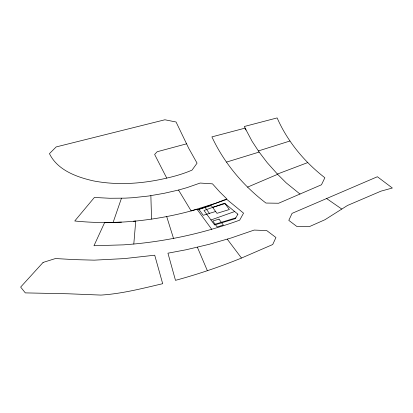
<?xml version="1.0" encoding="UTF-8"?>
<svg xmlns="http://www.w3.org/2000/svg" width="413" height="413" viewBox="0 0 413 413"><rect width="100%" height="100%" fill="white"/><g stroke="black" fill="none" stroke-linecap="round" stroke-linejoin="round"><path stroke-width="0.62" d="M121.505 222.148L104.659 222.509L93.973 245.735L123.792 244.852L133.797 244.031L135.743 221.032C115.475 223.051 95.011 223.041 74.748 220.991L94.386 197.46L109.693 198.261L125.051 198.147L132.847 197.719L148.515 196.03L164.167 193.299L178.535 190.042L187.063 187.616L200.14 183.047L212.489 183.847L219.706 191.885L226.84 198.916L215.467 203.32L191.136 210.914L178.535 190.042M113.126 222.411L121.468 198.209M341.799 209.071L347.447 205.493L380.993 191.142L392.35 188.018L377.389 176.738L292.074 213.356L288.795 220.377L296.833 226.458L309.605 226.525L324.954 219.726L341.799 209.071L326.611 198.539M247.542 187.135L277.624 174.312L267.206 162.655L259.142 152.067L252.033 141.2L245.1 128.128L211.905 136.884C224.047 162.954 243.123 185.654 265.946 203.051L278.63 203.242L321.474 184.771L324.866 177.74C304.531 161.994 287.505 141.566 277.138 117.917L244.331 126.497L246.003 130.023M241.491 258.048C219.974 266.808 197.92 274.278 175.489 280.344L167.941 253.19L186.124 249.762L208.906 244.377L231.12 237.991L254.165 230.072L266.715 230.568L275.941 237.501L272.73 244.527L241.491 258.048L227.253 239.142M307.804 162.557L277.381 174.069L286.204 182.866L299.983 194.038M197.445 209.819L226.804 199.391L243.556 213.149L239.659 220.16C205.566 232.576 169.924 240.645 133.797 244.031M210.96 219.964L234.687 211.539M258.414 150.931L289.936 141.009M226.561 162.082L259.142 152.067M212.633 207.414L225.044 203.614L229.375 209.525L216.97 213.325L211.291 205.581L198.88 209.376L203.217 215.287L215.622 211.492M214.264 224.476L235.792 217.888M186.593 143.822L157.188 151.726L154.632 154.462L166.738 178.101C175.386 176.15 183.914 173.636 192.05 170.099L197.063 163.15L188.736 148.308L176.062 122.005L164.901 119.775L56.163 146.935L49.446 153.641C57.49 170.171 76.622 177.094 93.441 180.894C117.674 185.576 142.826 183.713 166.738 178.101M133.513 221.275C154.989 219.22 176.315 215.343 197.016 209.236L211.745 229.323M205.085 207.481L209.422 213.392M197.362 247.211L207.367 270.691M166.687 216.557L173.527 238.42M150.864 195.664L151.55 219.081M237.873 214.156L235.384 218.627L214.631 224.971L204.001 210.475L224.522 203.191L237.873 214.156M43.086 262.436L20.65 287.081L25.312 292.889L68.367 293.788L100.953 295.083C121.861 293.772 142.335 288.45 162.686 283.7L154.72 255.208L124.334 258.6L94.195 260.154L74.67 259.632L55.456 258.543L43.086 262.436M219.009 219.138L212.803 221.038L217.14 226.949L223.345 225.049L219.009 219.138"/></g></svg>
